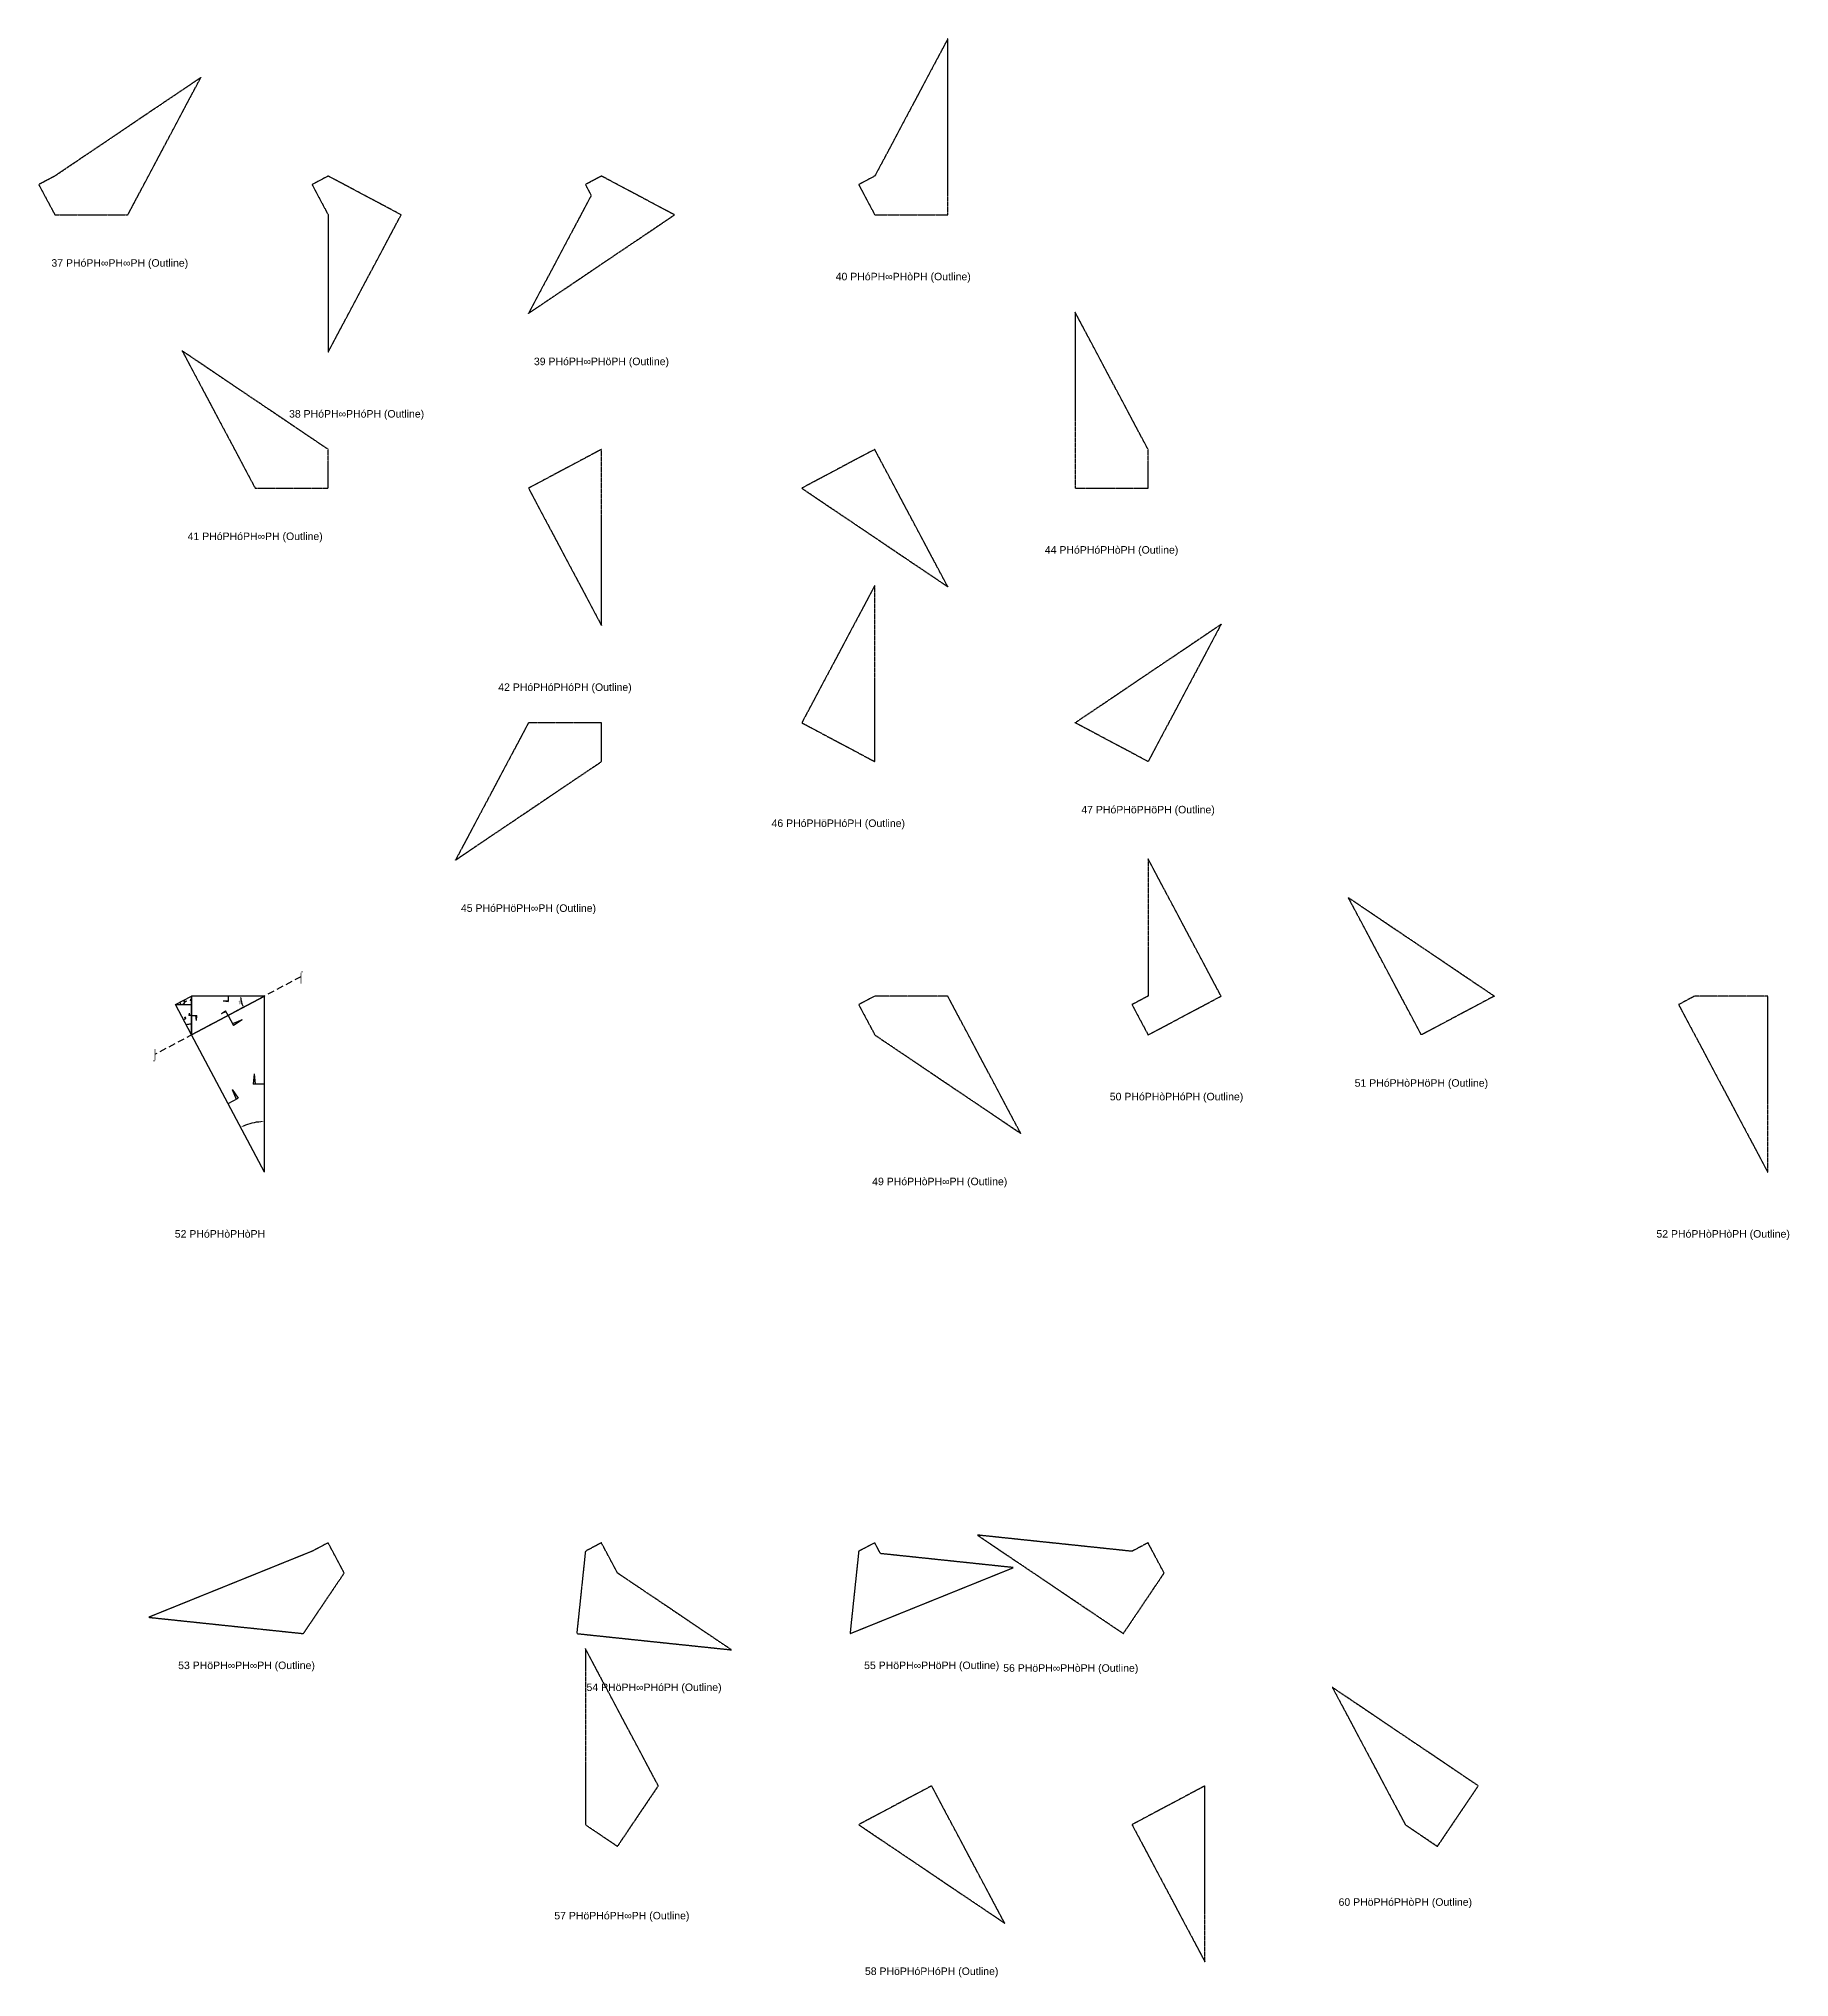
# Model space of a CAD drawing. Header units: millimetres. Extents: x 100562 to 3861006, y -7054888 to 24518.
# Drawn here: x 1787291 to 3419407, y -5222238 to -3415081 of the extents above; entities that cross this region are included whole.
import ezdxf
from ezdxf.enums import TextEntityAlignment as Align

# ---------------------------------------------------------------- set-up
doc = ezdxf.new("R2010")
doc.units = ezdxf.units.MM
doc.header["$PDMODE"] = 35
doc.linetypes.add('DASHED', pattern=[19.05, 12.7, -6.35])
for name, color, linetype in [('BASE', 170, 'Continuous'), ('HYPOTENUSE', 20, 'Continuous'), ('PERPENDICULAR', 90, 'Continuous')]:
    doc.layers.add(name, color=color, linetype=linetype)
doc.styles.add('Arial', font='arial_0.ttf')
doc.dimstyles.new('ISO-25', dxfattribs={"dimtxt": 250, "dimasz": 100, "dimexe": 1.25, "dimexo": 0.625, "dimgap": 100, "dimtad": 1, "dimdec": 0, "dimtxsty": 'Arial', "dimcen": 2.5, "dimadec": 0, "dimazin": 0, "dimtfac": 1, "dimtdec": 0, "dimtmove": 0, "dimatfit": 3, "dimfxl": 1, "dimarcsym": 0})

# ---------------------------------------------------------------- blocks, each defined once
blk = doc.blocks.new('*D9')
at = {"color": 0, "lineweight": -2, "ltscale": 100, "transparency": 16777216}
blk.add_arc((0, 0), 4906, 4.08845, 23.91155, dxfattribs=at)
at = {"color": 0, "ltscale": 100, "transparency": 16777216}
for points in [[(4432, 1963), (4537, 2014), (4332, 2303)], [(4952, 352), (4835, 348), (4906, 0)]]:
    blk.add_solid(points, dxfattribs=at)
at = {"layer": 'Defpoints', "color": 0, "ltscale": 100, "transparency": 16777216}
for p in [(15000, 7976), (0, 0), (0, 0), (4841, 796), (15000, 0)]:
    blk.add_point(p, dxfattribs=at)
at = {"color": 0, "ltscale": 100, "transparency": 16777216, "insert": (5055, 1260), "char_height": 400, "attachment_point": 5, "rotation": 284, "style": 'Arial'}
blk.add_mtext('28°', dxfattribs=at)
blk = doc.blocks.new('SanjoyNathGeometrifyingTrigonometryFundamentalLockedSet')
at = {"color": 242, "linetype": 'DASHED', "ltscale": 100, "true_color": 0xcd2027}
for p, q in [((7500, 3987.8), (8016.4, 3016.6)), ((8852.4, 3574.3), (7922.5, 3193.2)), ((8852.4, 3574.3), (8016.4, 3016.6))]:
    blk.add_line(p, q, dxfattribs=at)
at = {"color": 114, "linetype": 'DASHED', "ltscale": 100, "true_color": 0x139b48}
for p, q in [((14000, 4987.8), (13900, 3987.8)), ((15000, 3987.8), (13900, 3987.8)), ((14000, 4987.8), (14100, 3987.8))]:
    blk.add_line(p, q, dxfattribs=at)
at = {"color": 159, "linetype": 'DASHED', "ltscale": 100, "true_color": 0x22346e}
for p, q in [((7500, 0), (7500, 1100)), ((8500, 1000), (7500, 1100)), ((8500, 1000), (7500, 900))]:
    blk.add_line(p, q, dxfattribs=at)
at = {"layer": 'BASE'}
blk.add_line((0, 0), (15000, 0), dxfattribs=at)
at = {"layer": 'HYPOTENUSE'}
blk.add_line((0, 0), (15000, 7975.6), dxfattribs=at)
at = {"layer": 'PERPENDICULAR'}
blk.add_line((15000, 0), (15000, 7975.6), dxfattribs=at)
at = {"color": 4, "ltscale": 100}
dim = blk.add_angular_dim_2l(base=(4841, 795.6), line1=((0, 0), (15000, 0)), line2=((0, 0), (15000, 7975.6)), dimstyle='ISO-25', override={"dimtxt": 400, "dimasz": 350, "dimgap": 100}, dxfattribs=at)
dim.commit()
dim.dimension.update_dxf_attribs({"geometry": '*D9', "text_midpoint": (5055.4, 1260.5)})

msp = doc.modelspace()

# ---------------------------------------------------------------- linework, layer by layer
at = {"linetype": 'DASHED', "ltscale": 500}
msp.add_line((2031791, -4289469), (1895677, -4361842), dxfattribs=at)
at = {"linetype": 'DASHED'}
for points in [[(2566776, -3543078), (2551776, -3551053), (2566776, -3579264), (2634833, -3579264), (2634833, -3415081)], [(1938405, -3451268), (1802291, -3543078), (1787291, -3551053), (1802291, -3579264), (1870348, -3579264)], [(2125177, -3579264), (2057120, -3543078), (2042120, -3551053), (2057120, -3579264), (2057120, -3707261)], [(2380005, -3579264), (2311948, -3543078), (2296948, -3551053), (2302328, -3561171), (2243891, -3671074)], [(2753547, -3669910), (2753547, -3834093), (2821604, -3834093), (2821604, -3797906)], [(1989063, -3834093), (2057120, -3834093), (2057120, -3797906), (1921006, -3706096)], [(2311948, -3797906), (2243891, -3834093), (2311948, -3962089)], [(2566776, -3797906), (2498719, -3834093), (2634833, -3925903)], [(2498719, -4052734), (2566776, -4088921), (2566776, -3924738)], [(2889661, -3960924), (2821604, -4088921), (2753547, -4052734)], [(2175834, -4180731), (2311948, -4088921), (2311948, -4052734), (2243891, -4052734)], [(2821604, -4179566), (2821604, -4307563), (2806604, -4315538), (2821604, -4343749), (2889661, -4307563)], [(3008376, -4215753), (3144490, -4307563), (3076433, -4343749)], [(2566776, -4307563), (2551776, -4315538), (2566776, -4343749), (2702890, -4435559), (2634833, -4307563)], [(3331261, -4307563), (3316261, -4315538), (3399318, -4471746), (3399318, -4307563)], [(2057120, -4817219), (2042120, -4825195), (1889892, -4886699), (2034063, -4901852), (2072120, -4845430)], [(2433062, -4917005), (2326948, -4845430), (2311948, -4817219), (2296948, -4825195), (2288891, -4901852)], [(2572156, -4827337), (2566776, -4817219), (2551776, -4825195), (2543719, -4901852), (2695947, -4840348)], [(2821604, -4817219), (2806604, -4825195), (2662434, -4810042), (2798547, -4901852), (2836604, -4845430)], [(2296948, -4915840), (2296948, -5080023), (2326948, -5100258), (2365005, -5043837)], [(3061433, -5080023), (3091433, -5100258), (3129490, -5043837), (2993376, -4952026)], [(2619833, -5043837), (2551776, -5080023), (2687890, -5171833)], [(2874661, -5208020), (2874661, -5043837), (2806604, -5080023)]]:
    msp.add_lwpolyline(points, close=True, dxfattribs=at)

# ---------------------------------------------------------------- block references
msp.add_blockref('SanjoyNathGeometrifyingTrigonometryFundamentalLockedSet', (1914706, -4315538), dxfattribs=at)
at = {"linetype": 'DASHED', "ltscale": 100}
for p, xscale, yscale, zscale, rotation in [((1929706, -4343749), -2.130054468189511, 2.130054468189511, 2.130054468189511, 298.0000000000001), ((1997763, -4307563), 4.537132037454102, 4.537132037454102, 4.537132037454102, 180), ((1997763, -4471746), -9.664338369144932, 9.664338369144932, 9.664338369144932, 298.0000000000002)]:
    msp.add_blockref('SanjoyNathGeometrifyingTrigonometryFundamentalLockedSet', p, dxfattribs=dict(at, xscale=xscale, yscale=yscale, zscale=zscale, rotation=rotation))

# ---------------------------------------------------------------- texts
at = {"linetype": 'DASHED', "ltscale": 100, "style": 'Arial'}
for s, p in [('37 PHóPH∞PH∞PH (Outline)', (1862848, -3624063)), ('40 PHóPH∞PHòPH (Outline)', (2593305, -3636728)), ('39 PHóPH∞PHöPH (Outline)', (2311948, -3715873)), ('38 PHóPH∞PHóPH (Outline)', (2083648, -3764725)), ('41 PHóPHóPH∞PH (Outline)', (1989063, -3878891)), ('44 PHóPHóPHòPH (Outline)', (2787576, -3891557)), ('42 PHóPHóPHóPH (Outline)', (2277919, -4019553)), ('47 PHóPHöPHöPH (Outline)', (2821604, -4133720)), ('46 PHóPHöPHóPH (Outline)', (2532748, -4146385)), ('45 PHóPHöPH∞PH (Outline)', (2243891, -4225530)), ('⌠', (2031791, -4289469)), ('⌡', (1895677, -4361842)), ('51 PHóPHòPHöPH (Outline)', (3076433, -4388548)), ('50 PHóPHòPHóPH (Outline)', (2848133, -4401213)), ('49 PHóPHòPH∞PH (Outline)', (2627333, -4480358)), ('52 PHóPHòPHòPH', (1956234, -4529210)), ('52 PHóPHòPHòPH (Outline)', (3357789, -4529210)), ('53 PHöPH∞PH∞PH (Outline)', (1981006, -4931473)), ('55 PHöPH∞PHöPH (Outline)', (2619833, -4931473)), ('56 PHöPH∞PHòPH (Outline)', (2749519, -4933985)), ('54 PHöPH∞PHóPH (Outline)', (2360976, -4951930)), ('60 PHöPHóPHòPH (Outline)', (3061433, -5152139)), ('57 PHöPHóPH∞PH (Outline)', (2330976, -5164805)), ('58 PHöPHóPHóPH (Outline)', (2619833, -5216632))]:
    msp.add_text(s, height=7000, dxfattribs=at).set_placement(p, align=Align.MIDDLE_CENTER)

doc.saveas('drawing.dxf')
